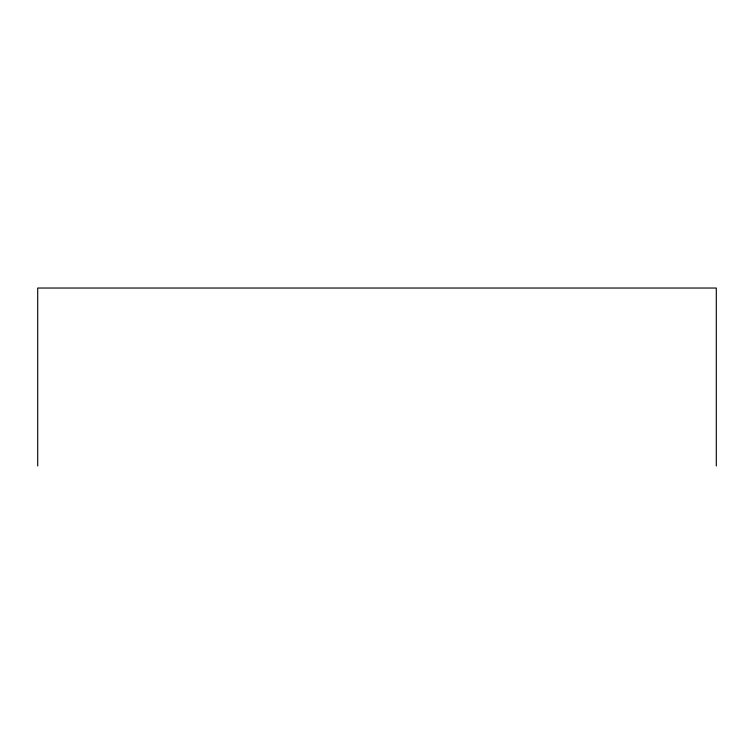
<?xml version="1.0" encoding="UTF-8"?>
<svg xmlns="http://www.w3.org/2000/svg" width="754" height="754" viewBox="0 0 754 754"><rect width="100%" height="100%" fill="white"/><g stroke="black" fill="none" stroke-linecap="round" stroke-linejoin="round"><path stroke-width="1.13" d="M716.3 465.963L716.3 288.037L37.7 288.037L37.7 465.963"/></g></svg>
